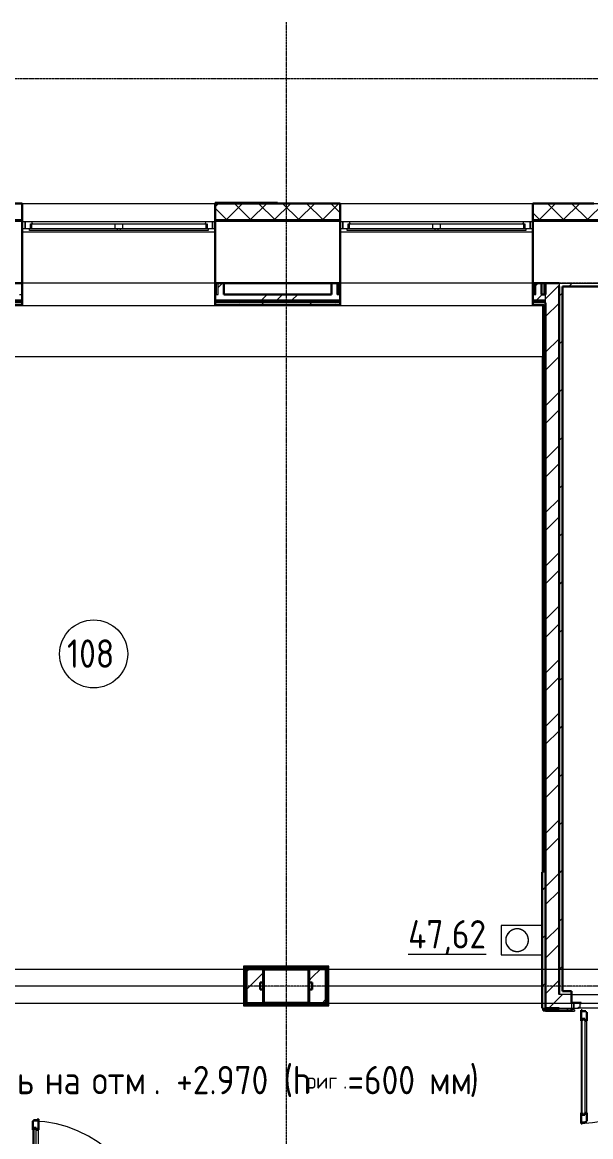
# Model space of a CAD drawing. Header units: millimetres. Extents: x -215207 to 92095, y -30385 to 123050.
# Drawn here: x -197460 to -192451, y -8287 to 1541 of the extents above; entities that cross this region are included whole.
import ezdxf

# ---------------------------------------------------------------- set-up
doc = ezdxf.new("R2010")
doc.units = ezdxf.units.MM
doc.linetypes.add('ADSK_Линия сетки', pattern=[25, 20, -2.5, 0, -2.5])
doc.linetypes.add('ADSK_Сверху', pattern=[4.5, 3, -1.5])
for name, color, linetype, lineweight in [('_ Окна', 7, 'Continuous', 9), ('Аннотация', 7, 'Continuous', 20), ('Двери', 7, 'Continuous', 9), ('Линии', 7, 'Continuous', 9), ('Марки помещений', 7, 'Continuous', 20), ('Несущие колонны', 7, 'Continuous', 20), ('Ограждение', 7, 'Continuous', 9), ('Окна', 7, 'Continuous', 9), ('Оси', 7, 'Continuous', 9), ('Перекрытие', 7, 'Continuous', 20), ('Сантехника', 7, 'Continuous', 20), ('Стены внутренние', 7, 'Continuous', 20), ('Стены наружные', 7, 'Continuous', 20), ('Стены штриховка', 7, 'Continuous', 9)]:
    doc.layers.add(name, color=color, linetype=linetype, lineweight=lineweight)
doc.layers.add('Двери открывание', color=7, linetype='Continuous', lineweight=9, true_color=0xc0c0c0)
doc.styles.add('GOST Common_3', font='GOST_Common.ttf', dxfattribs={"width": 0.9, "height": 2.5})
doc.styles.add('GOST Common_5', font='GOST_Common.ttf', dxfattribs={"width": 0.9, "height": 5})

# ---------------------------------------------------------------- blocks, each defined once
blk = doc.blocks.new('1 этаж 21082025')
at = {"layer": '_ Окна'}
for p, q in [((2500, -31660), (2475, -31660)), ((2475, -31718), (2500, -31718)), ((2500, -31718), (2500, -31660)), ((4175, -31660), (4150, -31660)), ((4150, -31660), (4150, -31718)), ((4150, -31718), (4175, -31718)), ((5300, -31660), (5275, -31660)), ((5275, -31718), (5300, -31718)), ((5300, -31718), (5300, -31660)), ((6975, -31660), (6950, -31660)), ((6950, -31660), (6950, -31718)), ((6950, -31718), (6975, -31718))]:
    blk.add_line(p, q, dxfattribs=at)
at = {"layer": '_ Окна', "lineweight": 18}
for p, q in [((2559.4, -31660), (2500, -31660)), ((2500, -31660), (2500, -31718)), ((2500, -31718), (2538, -31718)), ((2546, -31718), (2546, -31677)), ((2546, -31677), (2558, -31677)), ((2564, -31677), (2559.4, -31660)), ((4090.6, -31660), (4086, -31677)), ((4150, -31660), (4090.6, -31660)), ((4092, -31677), (4104, -31677)), ((4104, -31677), (4104, -31718)), ((4112, -31718), (4150, -31718)), ((4150, -31718), (4150, -31660)), ((5359.4, -31660), (5300, -31660)), ((5300, -31660), (5300, -31718)), ((5300, -31718), (5338, -31718)), ((5346, -31718), (5346, -31677)), ((5346, -31677), (5358, -31677)), ((5364, -31677), (5359.4, -31660)), ((6890.6, -31660), (6886, -31677)), ((6950, -31660), (6890.6, -31660)), ((6892, -31677), (6904, -31677)), ((6904, -31677), (6904, -31718)), ((6912, -31718), (6950, -31718)), ((6950, -31718), (6950, -31660))]:
    blk.add_line(p, q, dxfattribs=at)
at = {"layer": 'Двери'}
for p, q in [((7315, -38545), (7315, -38595)), ((7335, -38545), (7315, -38545)), ((7315, -38595), (7335, -38595)), ((7335, -38595), (7335, -38545)), ((7399, -38545), (7335, -38545)), ((7335, -38545), (7335, -38595)), ((7335, -38595), (7376, -38595)), ((7376, -38595), (7376, -38587)), ((7376, -38587), (7390, -38587)), ((7390, -38587), (7390, -38553)), ((7390, -38553), (7399, -38553)), ((7399, -38553), (7399, -38545)), ((7399, -38707), (7399, -39517)), ((7408, -38689), (7432, -38689)), ((7408, -39535), (7408, -38689)), ((7432, -38689), (7432, -39535)), ((7449, -39517), (7449, -38707)), ((7432, -39535), (7408, -39535)), ((2567, -39667), (2567, -40543)), ((2576, -39649), (2576, -40561)), ((2597, -39649), (2576, -39649)), ((2597, -40561), (2597, -39649)), ((2617, -40543), (2617, -39667))]:
    blk.add_line(p, q, dxfattribs=at)
at = {"layer": 'Двери', "lineweight": 30}
for p, q in [((7407, -38613), (7399, -38613)), ((7399, -38613), (7399, -38707)), ((7407, -38622), (7407, -38613)), ((7441, -38622), (7407, -38622)), ((7441, -38631), (7441, -38622)), ((7408, -38707), (7399, -38707)), ((7408, -38689), (7408, -38707)), ((7432, -38689), (7408, -38689)), ((7432, -38707), (7432, -38689)), ((7449, -38707), (7432, -38707)), ((7449, -38631), (7441, -38631)), ((7449, -38707), (7449, -38631)), ((2575, -39591), (2567, -39591)), ((2567, -39591), (2567, -39667)), ((2609, -39582), (2575, -39582)), ((2575, -39582), (2575, -39591)), ((2617, -39573), (2609, -39573)), ((2609, -39573), (2609, -39582)), ((2617, -39667), (2617, -39573)), ((7399, -39517), (7399, -39611)), ((7408, -39517), (7399, -39517)), ((7407, -39611), (7407, -39602)), ((7407, -39602), (7441, -39602)), ((7408, -39535), (7408, -39517)), ((7432, -39535), (7408, -39535)), ((7432, -39517), (7432, -39535)), ((7449, -39517), (7432, -39517)), ((7441, -39602), (7441, -39593)), ((7441, -39593), (7449, -39593)), ((7449, -39593), (7449, -39517)), ((2576, -39667), (2567, -39667)), ((2576, -39649), (2576, -39667)), ((2597, -39649), (2576, -39649)), ((2597, -39667), (2597, -39649)), ((2617, -39667), (2597, -39667)), ((7399, -39611), (7407, -39611))]:
    blk.add_line(p, q, dxfattribs=at)
at = {"layer": 'Двери открывание'}
for centre, radius, start, end in [((7381, -38613), 998, 271.03345, 0), ((2549, -40637), 1046, 0, 89.01398)]:
    blk.add_arc(centre, radius, start, end, dxfattribs=at)
at = {"layer": 'Линии', "linetype": 'ADSK_Сверху'}
for p, q in [((-625, -38250), (10205, -38250)), ((-625, -38550), (10205, -38550))]:
    blk.add_line(p, q, dxfattribs=at)
at = {"layer": 'Марки помещений'}
blk.add_circle((3103.5, -35470.6), 300, dxfattribs=at)
at = {"layer": 'Несущие колонны', "lineweight": 40}
for p, q in [((4600, -38250), (5000, -38250)), ((4600, -38550), (4600, -38250)), ((5000, -38250), (4600, -38250)), ((4600, -38250), (4600, -38550)), ((5000, -38250), (5000, -38550)), ((5000, -38550), (5000, -38250)), ((5000, -38550), (4600, -38550)), ((4600, -38550), (5000, -38550))]:
    blk.add_line(p, q, dxfattribs=at)
at = {"layer": 'Ограждение'}
for p, q in [((4175, -31750), (2475, -31750)), ((6975, -31750), (5275, -31750)), ((4175, -32200), (2475, -32200)), ((6975, -32200), (5275, -32200)), ((7070, -32200), (7070, -32300)), ((7065, -32400), (-635, -32400)), ((7065, -32400), (-635, -32400)), ((2475, -32400), (2475, -32395)), ((4175, -32400), (2475, -32400)), ((4175, -32395), (4175, -32400)), ((5275, -32400), (5275, -32395)), ((6975, -32400), (5275, -32400)), ((6975, -32395), (6975, -32400)), ((7065, -32850), (-635, -32850)), ((7060, -37395), (7060, -32850)), ((4430, -38230), (4425, -38225)), ((4425, -38225), (4425, -38575)), ((5175, -38225), (4425, -38225)), ((5175, -38225), (5170, -38230)), ((5175, -38575), (5175, -38225)), ((4430, -38570), (4425, -38575)), ((4425, -38575), (5175, -38575)), ((5170, -38570), (5175, -38575)), ((7085, -38620), (7085, -38615)), ((7085, -38620), (7340, -38620)), ((7340, -38610), (7315, -38610)), ((7340, -38610), (7340, -38620))]:
    blk.add_line(p, q, dxfattribs=at)
at = {"layer": 'Ограждение', "linetype": 'Continuous'}
for p, q in [((7060, -32895.3), (7065, -32895.3)), ((7060, -33495.3), (7065, -33495.3)), ((7060, -34095.3), (7065, -34095.3)), ((7060, -34695.3), (7065, -34695.3)), ((7060, -35295.3), (7065, -35295.3)), ((7060, -35895.3), (7065, -35895.3)), ((7060, -36495.3), (7065, -36495.3)), ((7060, -37095.3), (7065, -37095.3)), ((4736, -38230), (4736, -38225)), ((4736, -38575), (4736, -38570)), ((7136, -38620), (7136, -38615))]:
    blk.add_line(p, q, dxfattribs=at)
at = {"layer": 'Окна'}
for p, q in [((2538, -31718), (3310, -31718)), ((2538, -31735), (2538, -31718)), ((3310, -31735), (2538, -31735)), ((2558, -31677), (3290, -31677)), ((2558, -31718), (2558, -31677)), ((4090.6, -31660), (2559.4, -31660)), ((3290, -31677), (3360, -31677)), ((3290, -31677), (3290, -31718)), ((3310, -31718), (3340, -31718)), ((3310, -31718), (3310, -31735)), ((3340, -31735), (3310, -31735)), ((3340, -31718), (4112, -31718)), ((3340, -31735), (3340, -31718)), ((4112, -31735), (3340, -31735)), ((3360, -31677), (4092, -31677)), ((3360, -31718), (3360, -31677)), ((4092, -31677), (4092, -31718)), ((4112, -31718), (4112, -31735)), ((5338, -31718), (6110, -31718)), ((5338, -31735), (5338, -31718)), ((6110, -31735), (5338, -31735)), ((5358, -31677), (6090, -31677)), ((5358, -31718), (5358, -31677)), ((6890.6, -31660), (5359.4, -31660)), ((6090, -31677), (6160, -31677)), ((6090, -31677), (6090, -31718)), ((6110, -31718), (6140, -31718)), ((6110, -31718), (6110, -31735)), ((6140, -31735), (6110, -31735)), ((6140, -31718), (6912, -31718)), ((6140, -31735), (6140, -31718)), ((6912, -31735), (6140, -31735)), ((6160, -31677), (6892, -31677)), ((6160, -31718), (6160, -31677)), ((6892, -31677), (6892, -31718)), ((6912, -31718), (6912, -31735))]:
    blk.add_line(p, q, dxfattribs=at)
at = {"layer": 'Оси', "linetype": 'ADSK_Линия сетки'}
for p, q in [((4800, -29900), (4800, -60626.1)), ((62867.3, -30400), (-14072.3, -30400)), ((62867.3, -32200), (-14072.3, -32200)), ((62867.3, -38400), (-14072.3, -38400))]:
    blk.add_line(p, q, dxfattribs=at)
at = {"layer": 'Перекрытие', "color": 49, "true_color": 0x464646}
for p, q in [((4425, -38400), (-630, -38400)), ((7055, -38400), (5175, -38400))]:
    blk.add_line(p, q, dxfattribs=at)
at = {"layer": 'Сантехника'}
for p, q in [((7055, -37865), (6695, -37865)), ((6695, -37865), (6695, -38125)), ((6753.7, -37936.8), (6751.4, -37940.1)), ((6756.1, -37933.6), (6753.7, -37936.8)), ((6758.6, -37930.5), (6756.1, -37933.6)), ((6761.3, -37927.5), (6758.6, -37930.5)), ((6764, -37924.6), (6761.3, -37927.5)), ((6766.9, -37921.8), (6764, -37924.6)), ((6769.9, -37919.1), (6766.9, -37921.8)), ((6773, -37916.6), (6769.9, -37919.1)), ((6776.1, -37914.2), (6773, -37916.6)), ((6779.4, -37911.9), (6776.1, -37914.2)), ((6782.8, -37909.7), (6779.4, -37911.9)), ((6786.3, -37907.7), (6782.8, -37909.7)), ((6789.8, -37905.8), (6786.3, -37907.7)), ((6793.4, -37904.1), (6789.8, -37905.8)), ((6797.1, -37902.5), (6793.4, -37904.1)), ((6800.8, -37901), (6797.1, -37902.5)), ((6804.6, -37899.7), (6800.8, -37901)), ((6808.4, -37898.6), (6804.6, -37899.7)), ((6812.3, -37897.6), (6808.4, -37898.6)), ((6816.2, -37896.8), (6812.3, -37897.6)), ((6820.1, -37896.1), (6816.2, -37896.8)), ((6824.1, -37895.6), (6820.1, -37896.1)), ((6828.1, -37895.2), (6824.1, -37895.6)), ((6832.1, -37895), (6828.1, -37895.2)), ((6836.1, -37895), (6832.1, -37895)), ((6840.1, -37895.1), (6836.1, -37895)), ((6844.1, -37895.4), (6840.1, -37895.1)), ((6848, -37895.9), (6844.1, -37895.4)), ((6852, -37896.5), (6848, -37895.9)), ((6855.9, -37897.2), (6852, -37896.5)), ((6859.8, -37898.1), (6855.9, -37897.2)), ((6863.7, -37899.2), (6859.8, -37898.1)), ((6867.5, -37900.4), (6863.7, -37899.2)), ((6871.2, -37901.8), (6867.5, -37900.4)), ((6874.9, -37903.3), (6871.2, -37901.8)), ((6878.6, -37905), (6874.9, -37903.3)), ((6882.1, -37906.8), (6878.6, -37905)), ((6885.6, -37908.8), (6882.1, -37906.8)), ((6889, -37910.9), (6885.6, -37908.8)), ((6892.4, -37913.1), (6889, -37910.9)), ((6895.6, -37915.4), (6892.4, -37913.1)), ((6898.7, -37917.9), (6895.6, -37915.4)), ((6901.7, -37920.5), (6898.7, -37917.9)), ((6904.7, -37923.3), (6901.7, -37920.5)), ((6907.5, -37926.1), (6904.7, -37923.3)), ((6910.2, -37929.1), (6907.5, -37926.1)), ((6912.8, -37932.1), (6910.2, -37929.1)), ((6915.2, -37935.3), (6912.8, -37932.1)), ((6917.5, -37938.5), (6915.2, -37935.3)), ((6919.7, -37941.9), (6917.5, -37938.5)), ((6735.2, -37988.8), (6735, -37992.8)), ((6735, -37992.8), (6735, -37995)), ((6735, -37995), (6735.1, -37999)), ((6735.1, -37999), (6735.3, -38003)), ((6735.5, -37984.9), (6735.2, -37988.8)), ((6735.3, -38003), (6735.7, -38007)), ((6736, -37980.9), (6735.5, -37984.9)), ((6735.7, -38007), (6736.3, -38010.9)), ((6736.6, -37976.9), (6736, -37980.9)), ((6736.3, -38010.9), (6737, -38014.9)), ((6737.4, -37973), (6736.6, -37976.9)), ((6737, -38014.9), (6737.9, -38018.8)), ((6738.4, -37969.1), (6737.4, -37973)), ((6737.9, -38018.8), (6738.9, -38022.6)), ((6739.5, -37965.3), (6738.4, -37969.1)), ((6738.9, -38022.6), (6740.1, -38026.5)), ((6740.8, -37961.5), (6739.5, -37965.3)), ((6740.1, -38026.5), (6741.4, -38030.2)), ((6742.2, -37957.8), (6740.8, -37961.5)), ((6741.4, -38030.2), (6742.9, -38033.9)), ((6743.8, -37954.1), (6742.2, -37957.8)), ((6742.9, -38033.9), (6744.5, -38037.6)), ((6745.5, -37950.5), (6743.8, -37954.1)), ((6747.3, -37946.9), (6745.5, -37950.5)), ((6749.3, -37943.4), (6747.3, -37946.9)), ((6751.4, -37940.1), (6749.3, -37943.4)), ((6921.8, -37945.3), (6919.7, -37941.9)), ((6923.7, -37948.8), (6921.8, -37945.3)), ((6925.5, -37952.4), (6923.7, -37948.8)), ((6924.5, -38039.5), (6926.2, -38035.9)), ((6927.1, -37956.1), (6925.5, -37952.4)), ((6926.2, -38035.9), (6927.8, -38032.2)), ((6928.6, -37959.8), (6927.1, -37956.1)), ((6927.8, -38032.2), (6929.2, -38028.5)), ((6929.9, -37963.5), (6928.6, -37959.8)), ((6929.2, -38028.5), (6930.5, -38024.7)), ((6931.1, -37967.4), (6929.9, -37963.5)), ((6930.5, -38024.7), (6931.6, -38020.9)), ((6932.1, -37971.2), (6931.1, -37967.4)), ((6931.6, -38020.9), (6932.6, -38017)), ((6933, -37975.1), (6932.1, -37971.2)), ((6932.6, -38017), (6933.4, -38013.1)), ((6933.7, -37979.1), (6933, -37975.1)), ((6933.4, -38013.1), (6934, -38009.1)), ((6934.3, -37983), (6933.7, -37979.1)), ((6934, -38009.1), (6934.5, -38005.1)), ((6934.7, -37987), (6934.3, -37983)), ((6934.5, -38005.1), (6934.8, -38001.2)), ((6934.9, -37991), (6934.7, -37987)), ((6934.8, -38001.2), (6935, -37997.2)), ((6935, -37995), (6934.9, -37991)), ((6935, -37997.2), (6935, -37995)), ((6695, -38125), (7055, -38125)), ((6744.5, -38037.6), (6746.3, -38041.2)), ((6746.3, -38041.2), (6748.2, -38044.7)), ((6748.2, -38044.7), (6750.3, -38048.1)), ((6750.3, -38048.1), (6752.5, -38051.5)), ((6752.5, -38051.5), (6754.8, -38054.7)), ((6754.8, -38054.7), (6757.2, -38057.9)), ((6757.2, -38057.9), (6759.8, -38060.9)), ((6759.8, -38060.9), (6762.5, -38063.9)), ((6762.5, -38063.9), (6765.3, -38066.7)), ((6765.3, -38066.7), (6768.3, -38069.5)), ((6768.3, -38069.5), (6771.3, -38072.1)), ((6771.3, -38072.1), (6774.4, -38074.6)), ((6774.4, -38074.6), (6777.6, -38076.9)), ((6777.6, -38076.9), (6781, -38079.1)), ((6781, -38079.1), (6784.4, -38081.2)), ((6784.4, -38081.2), (6787.9, -38083.2)), ((6787.9, -38083.2), (6791.4, -38085)), ((6791.4, -38085), (6795.1, -38086.7)), ((6795.1, -38086.7), (6798.8, -38088.2)), ((6798.8, -38088.2), (6802.5, -38089.6)), ((6802.5, -38089.6), (6806.3, -38090.8)), ((6806.3, -38090.8), (6810.2, -38091.9)), ((6810.2, -38091.9), (6814.1, -38092.8)), ((6814.1, -38092.8), (6818, -38093.5)), ((6818, -38093.5), (6822, -38094.1)), ((6822, -38094.1), (6825.9, -38094.6)), ((6825.9, -38094.6), (6829.9, -38094.9)), ((6829.9, -38094.9), (6833.9, -38095)), ((6833.9, -38095), (6837.9, -38095)), ((6837.9, -38095), (6841.9, -38094.8)), ((6841.9, -38094.8), (6845.9, -38094.4)), ((6845.9, -38094.4), (6849.9, -38093.9)), ((6849.9, -38093.9), (6853.8, -38093.2)), ((6853.8, -38093.2), (6857.7, -38092.4)), ((6857.7, -38092.4), (6861.6, -38091.4)), ((6861.6, -38091.4), (6865.4, -38090.3)), ((6865.4, -38090.3), (6869.2, -38089)), ((6869.2, -38089), (6872.9, -38087.5)), ((6872.9, -38087.5), (6876.6, -38085.9)), ((6876.6, -38085.9), (6880.2, -38084.2)), ((6880.2, -38084.2), (6883.7, -38082.3)), ((6883.7, -38082.3), (6887.2, -38080.3)), ((6887.2, -38080.3), (6890.6, -38078.1)), ((6890.6, -38078.1), (6893.9, -38075.8)), ((6893.9, -38075.8), (6897, -38073.4)), ((6897, -38073.4), (6900.1, -38070.9)), ((6900.1, -38070.9), (6903.1, -38068.2)), ((6903.1, -38068.2), (6906, -38065.4)), ((6906, -38065.4), (6908.7, -38062.5)), ((6908.7, -38062.5), (6911.4, -38059.5)), ((6911.4, -38059.5), (6913.9, -38056.4)), ((6913.9, -38056.4), (6916.3, -38053.2)), ((6916.3, -38053.2), (6918.6, -38049.9)), ((6918.6, -38049.9), (6920.7, -38046.6)), ((6920.7, -38046.6), (6922.7, -38043.1)), ((6922.7, -38043.1), (6924.5, -38039.5))]:
    blk.add_line(p, q, dxfattribs=at)
for start, end in [(0, 180), (180, 0)]:
    blk.add_arc((6835, -37995), 100, start, end, dxfattribs=at)
at = {"layer": 'Стены внутренние', "lineweight": 30}
for p, q in [((2475, -31498), (1375, -31498)), ((2475, -31640), (2475, -31498)), ((5275, -31498), (4175, -31498)), ((4175, -31498), (4175, -31640)), ((5275, -31640), (5275, -31498)), ((7510, -31498), (6975, -31498)), ((6975, -31498), (6975, -31640)), ((2475, -31650), (1375, -31650)), ((2475, -32200), (2475, -31650)), ((5275, -31650), (4175, -31650)), ((4175, -31650), (4175, -32200)), ((5275, -32200), (5275, -31650)), ((8045, -31650), (6975, -31650)), ((6975, -31650), (6975, -32200)), ((4250, -32200), (5200, -32200)), ((7050, -32200), (7085, -32200))]:
    blk.add_line(p, q, dxfattribs=at)
at = {"layer": 'Стены внутренние'}
for p, q in [((2475, -31498), (4175, -31498)), ((5275, -31498), (6975, -31498)), ((6973, -31650), (6975, -31650)), ((7205, -32200), (8045, -32200))]:
    blk.add_line(p, q, dxfattribs=at)
at = {"layer": 'Стены внутренние', "linetype": 'Continuous', "lineweight": 9}
for p, q in [((4177, -31524.4), (4201.4, -31500)), ((4274.9, -31640), (4177, -31542.1)), ((4273.6, -31640), (4413.6, -31500)), ((4487.1, -31640), (4347.1, -31500)), ((4485.7, -31640), (4625.7, -31500)), ((4699.2, -31640), (4559.2, -31500)), ((4651.8, -31498), (4650.6, -31500)), ((4697.8, -31640), (4837.8, -31500)), ((4734.8, -31500), (4733.7, -31498)), ((4911.3, -31640), (4771.3, -31500)), ((4909.9, -31640), (5049.9, -31500)), ((5123.5, -31640), (4983.5, -31500)), ((5122.1, -31640), (5262.1, -31500)), ((5273, -31577.4), (5195.6, -31500)), ((6977, -31534.6), (6975, -31538)), ((7031.3, -31640), (7171.3, -31500)), ((7244.8, -31640), (7104.8, -31500)), ((7198.5, -31500), (7197.3, -31498)), ((7243.4, -31640), (7383.4, -31500)), ((7456.9, -31640), (7316.9, -31500)), ((7455.5, -31640), (7595.5, -31500)), ((7032.7, -31640), (6977, -31584.3))]:
    blk.add_line(p, q, dxfattribs=at)
at = {"layer": 'Стены наружные', "lineweight": 30}
for p, q in [((4725, -31493), (4175, -31493)), ((4175, -31493), (4175, -31498)), ((4725, -31498), (4725, -31493)), ((2475, -31650), (2475, -31640)), ((4175, -31640), (4175, -31650)), ((5275, -31650), (5275, -31640)), ((6975, -31640), (6975, -31650)), ((2475, -32200), (2400, -32200)), ((2475, -32395), (2475, -32200)), ((4175, -32200), (4175, -32395)), ((4250, -32200), (4175, -32200)), ((4250, -32300), (4250, -32200)), ((5200, -32200), (5200, -32300)), ((5275, -32200), (5200, -32200)), ((5275, -32395), (5275, -32200)), ((6975, -32200), (6975, -32395)), ((7050, -32200), (6975, -32200)), ((7050, -32300), (7050, -32200)), ((7085, -32200), (7085, -32300)), ((7205, -32200), (7085, -32200)), ((7205, -38475), (7205, -32230)), ((7235, -32230), (8045, -32230)), ((7235, -38445), (7235, -32230)), ((5200, -32300), (4250, -32300)), ((7085, -32300), (7050, -32300)), ((1375, -32395), (2475, -32395)), ((4175, -32395), (5275, -32395)), ((6975, -32395), (7065, -32395)), ((7065, -32395), (7065, -37395)), ((7070, -32390), (7070, -37395)), ((7085, -38595), (7085, -32375)), ((7055, -37395), (7055, -38595)), ((7065, -37395), (7055, -37395)), ((5170, -38230), (4430, -38230)), ((4430, -38230), (4430, -38570)), ((5170, -38570), (5170, -38230)), ((5165, -38235), (4435, -38235)), ((4435, -38235), (4435, -38565)), ((5000, -38250), (4450, -38250)), ((4450, -38250), (4450, -38550)), ((4600, -38370), (4600, -38250)), ((5150, -38250), (5000, -38250)), ((5000, -38250), (5000, -38370)), ((5150, -38550), (5150, -38250)), ((5165, -38565), (5165, -38235)), ((4570, -38430), (4570, -38370)), ((4570, -38370), (4600, -38370)), ((4600, -38430), (4570, -38430)), ((4600, -38550), (4600, -38430)), ((5000, -38370), (5030, -38370)), ((5030, -38430), (5000, -38430)), ((5000, -38430), (5000, -38550)), ((5030, -38370), (5030, -38430)), ((7315, -38445), (7235, -38445)), ((7315, -38545), (7315, -38445)), ((4430, -38570), (5170, -38570)), ((4435, -38565), (5165, -38565)), ((4450, -38550), (5000, -38550)), ((5000, -38550), (5150, -38550)), ((7055, -38595), (7065, -38595)), ((7065, -38595), (7065, -38615)), ((7065, -38615), (7315, -38615)), ((7070, -38595), (7070, -38610)), ((7085, -38610), (7070, -38610)), ((7077.5, -38595), (7077.5, -38610)), ((7085, -38595), (7085, -38610)), ((7085, -38595), (7205, -38595)), ((7315, -38615), (7315, -38595))]:
    blk.add_line(p, q, dxfattribs=at)
at = {"layer": 'Стены наружные', "linetype": 'Continuous', "lineweight": 9}
for p, q in [((4380.5, -31495.9), (4378.8, -31493)), ((4654.6, -31493), (4651.8, -31498)), ((4200, -32238.1), (4238.1, -32200)), ((7000, -32221.5), (7021.5, -32200)), ((7085, -32338.8), (7205, -32218.8)), ((7289.8, -32230), (7319.8, -32200)), ((4581.6, -32350), (4631.6, -32300)), ((4716.5, -32350), (4766.5, -32300)), ((4851.4, -32350), (4901.4, -32300)), ((7006.5, -32350), (7056.5, -32300)), ((7205, -32314.8), (7235, -32284.8)), ((4175, -32374.9), (4187.4, -32362.5)), ((4187.4, -32362.5), (4199.9, -32350)), ((4225.7, -32395), (4230.7, -32390)), ((4296.4, -32395), (4301.4, -32390)), ((4367.1, -32395), (4372.1, -32390)), ((4387.1, -32375), (4399.6, -32362.5)), ((4399.6, -32362.5), (4412.1, -32350)), ((4437.8, -32395), (4442.8, -32390)), ((4508.5, -32395), (4513.5, -32390)), ((4579.2, -32395), (4584.2, -32390)), ((4584.2, -32390), (4599.2, -32375)), ((4599.2, -32375), (4611.7, -32362.5)), ((4611.7, -32362.5), (4624.2, -32350)), ((4649.9, -32395), (4654.9, -32390)), ((4720.6, -32395), (4725.6, -32390)), ((4791.3, -32395), (4796.3, -32390)), ((4811.3, -32375), (4823.8, -32362.5)), ((4823.8, -32362.5), (4836.3, -32350)), ((4862.1, -32395), (4867.1, -32390)), ((4932.8, -32395), (4937.8, -32390)), ((5003.5, -32395), (5008.5, -32390)), ((5008.5, -32390), (5023.5, -32375)), ((5023.5, -32375), (5036, -32362.5)), ((5036, -32362.5), (5048.5, -32350)), ((5074.2, -32395), (5079.2, -32390)), ((5144.9, -32395), (5149.9, -32390)), ((5215.6, -32395), (5220.6, -32390)), ((5235.6, -32375), (5248.1, -32362.5)), ((5248.1, -32362.5), (5260.6, -32350)), ((6983.4, -32395), (6988.4, -32390)), ((7054.1, -32395), (7059.1, -32390)), ((7070, -32449.8), (7085, -32434.8)), ((7085, -32496), (7205, -32376)), ((7065, -32454.8), (7070, -32449.8)), ((7065, -32525.5), (7070, -32520.5)), ((7065, -32596.2), (7070, -32591.2)), ((7065, -32666.9), (7070, -32661.9)), ((7085, -32810.3), (7205, -32690.3)), ((7205, -32739.1), (7235, -32709.1)), ((7065, -32737.6), (7070, -32732.6)), ((7065, -32808.3), (7070, -32803.3)), ((7065, -32879.1), (7070, -32874.1)), ((7070, -32874.1), (7085, -32859.1)), ((7085, -32967.4), (7205, -32847.4)), ((7065, -32949.8), (7070, -32944.8)), ((7065, -33020.5), (7070, -33015.5)), ((7065, -33091.2), (7070, -33086.2)), ((7065, -33161.9), (7070, -33156.9)), ((7085, -33281.7), (7205, -33161.7)), ((7205, -33163.3), (7235, -33133.3)), ((7065, -33232.6), (7070, -33227.6)), ((7065, -33303.3), (7070, -33298.3)), ((7070, -33298.3), (7085, -33283.3)), ((7085, -33438.9), (7205, -33318.9)), ((7065, -33374), (7070, -33369)), ((7065, -33444.7), (7070, -33439.7)), ((7065, -33515.5), (7070, -33510.5)), ((7065, -33586.2), (7070, -33581.2)), ((7205, -33587.6), (7235, -33557.6)), ((7065, -33656.9), (7070, -33651.9)), ((7070, -33722.6), (7085, -33707.6)), ((7085, -33753.2), (7205, -33633.2)), ((7065, -33727.6), (7070, -33722.6)), ((7065, -33798.3), (7070, -33793.3)), ((7085, -33910.4), (7205, -33790.4)), ((7065, -33869), (7070, -33864)), ((7065, -33939.7), (7070, -33934.7)), ((7065, -34010.4), (7070, -34005.4)), ((7205, -34011.9), (7235, -33981.9)), ((7065, -34081.1), (7070, -34076.1)), ((7085, -34224.7), (7205, -34104.7)), ((7065, -34151.9), (7070, -34146.9)), ((7070, -34146.9), (7085, -34131.9)), ((7065, -34222.6), (7070, -34217.6)), ((7065, -34293.3), (7070, -34288.3)), ((7085, -34381.8), (7205, -34261.8)), ((7065, -34364), (7070, -34359)), ((7065, -34434.7), (7070, -34429.7)), ((7205, -34436.1), (7235, -34406.1)), ((7065, -34505.4), (7070, -34500.4)), ((7065, -34576.1), (7070, -34571.1)), ((7070, -34571.1), (7085, -34556.1)), ((7085, -34696.1), (7205, -34576.1)), ((7065, -34646.8), (7070, -34641.8)), ((7065, -34717.5), (7070, -34712.5)), ((7065, -34788.2), (7070, -34783.2)), ((7085, -34853.3), (7205, -34733.3)), ((7065, -34859), (7070, -34854)), ((7205, -34860.4), (7235, -34830.4)), ((7065, -34929.7), (7070, -34924.7)), ((7070, -34995.4), (7085, -34980.4)), ((7065, -35000.4), (7070, -34995.4)), ((7065, -35071.1), (7070, -35066.1)), ((7085, -35167.6), (7205, -35047.6)), ((7065, -35141.8), (7070, -35136.8)), ((7065, -35212.5), (7070, -35207.5)), ((7065, -35283.2), (7070, -35278.2)), ((7085, -35324.7), (7205, -35204.7)), ((7205, -35284.6), (7235, -35254.6)), ((7065, -35353.9), (7070, -35348.9)), ((7065, -35424.6), (7070, -35419.6)), ((7070, -35419.6), (7085, -35404.6)), ((7065, -35495.4), (7070, -35490.4)), ((7065, -35566.1), (7070, -35561.1)), ((7085, -35639.1), (7205, -35519.1)), ((7065, -35636.8), (7070, -35631.8)), ((7085, -35796.2), (7205, -35676.2)), ((7065, -35707.5), (7070, -35702.5)), ((7065, -35778.2), (7070, -35773.2)), ((7205, -35708.9), (7235, -35678.9)), ((7065, -35848.9), (7070, -35843.9)), ((7070, -35843.9), (7085, -35828.9)), ((7065, -35919.6), (7070, -35914.6)), ((7065, -35990.3), (7070, -35985.3)), ((7065, -36061), (7070, -36056)), ((7085, -36110.5), (7205, -35990.5)), ((7065, -36131.8), (7070, -36126.8)), ((7085, -36267.7), (7205, -36147.7)), ((7205, -36133.2), (7235, -36103.2)), ((7065, -36202.5), (7070, -36197.5)), ((7065, -36273.2), (7070, -36268.2)), ((7065, -36343.9), (7070, -36338.9)), ((7065, -36414.6), (7070, -36409.6)), ((7085, -36582), (7205, -36462)), ((7065, -36485.3), (7070, -36480.3)), ((7065, -36556), (7070, -36551)), ((7205, -36557.4), (7235, -36527.4)), ((7065, -36626.7), (7070, -36621.7)), ((7085, -36739.1), (7205, -36619.1)), ((7065, -36697.4), (7070, -36692.4)), ((7065, -36768.1), (7070, -36763.1)), ((7065, -36838.9), (7070, -36833.9)), ((7065, -36909.6), (7070, -36904.6)), ((7085, -37053.4), (7205, -36933.4)), ((7205, -36981.7), (7235, -36951.7)), ((7065, -36980.3), (7070, -36975.3)), ((7065, -37051), (7070, -37046)), ((7065, -37121.7), (7070, -37116.7)), ((7085, -37210.6), (7205, -37090.6)), ((7065, -37192.4), (7070, -37187.4)), ((7065, -37263.1), (7070, -37258.1)), ((7065, -37333.8), (7070, -37328.8)), ((7085, -37524.9), (7205, -37404.9)), ((7205, -37406), (7235, -37376)), ((7055, -37556), (7085, -37526)), ((7085, -37682.1), (7205, -37562.1)), ((7205, -37830.2), (7235, -37800.2)), ((7085, -37996.4), (7205, -37876.4)), ((7055, -37980.2), (7085, -37950.2)), ((7085, -38153.5), (7205, -38033.5)), ((4466.8, -38235), (4471.8, -38230)), ((4537.5, -38235), (4542.5, -38230)), ((4608.2, -38235), (4613.2, -38230)), ((4678.9, -38235), (4683.9, -38230)), ((4749.6, -38235), (4754.6, -38230)), ((4820.3, -38235), (4825.3, -38230)), ((4891, -38235), (4896, -38230)), ((4961.8, -38235), (4966.8, -38230)), ((5032.5, -38235), (5037.5, -38230)), ((5103.2, -38235), (5108.2, -38230)), ((7205, -38254.5), (7235, -38224.5)), ((4430, -38271.8), (4435, -38266.8)), ((4450, -38274.1), (4474.1, -38250)), ((4451.2, -38430), (4570, -38311.2)), ((4570, -38311.2), (4600, -38281.2)), ((4663.9, -38250), (4678.9, -38235)), ((5000, -38352.7), (5030, -38322.7)), ((5030, -38322.7), (5102.7, -38250)), ((5088.2, -38250), (5103.2, -38235)), ((5165, -38243.9), (5170, -38238.9)), ((5165, -38314.6), (5170, -38309.6)), ((4430, -38342.5), (4435, -38337.5)), ((4430, -38413.2), (4435, -38408.2)), ((4450, -38431.2), (4451.2, -38430)), ((5165, -38385.3), (5170, -38380.3)), ((7055, -38404.5), (7085, -38374.5)), ((7085, -38467.8), (7205, -38347.8)), ((4430, -38483.9), (4435, -38478.9)), ((4435, -38478.9), (4450, -38463.9)), ((5117, -38550), (5150, -38517)), ((5165, -38456), (5170, -38451)), ((5165, -38526.7), (5170, -38521.7)), ((7115, -38595), (7205, -38505)), ((7205, -38505), (7235, -38475)), ((4430, -38554.6), (4435, -38549.6)), ((4485.3, -38570), (4490.3, -38565)), ((4556, -38570), (4561, -38565)), ((4626.8, -38570), (4631.8, -38565)), ((4697.5, -38570), (4702.5, -38565)), ((4768.2, -38570), (4773.2, -38565)), ((4773.2, -38565), (4788.2, -38550)), ((4838.9, -38570), (4843.9, -38565)), ((4909.6, -38570), (4914.6, -38565)), ((4980.3, -38570), (4985.3, -38565)), ((5051, -38570), (5056, -38565)), ((5121.7, -38570), (5126.7, -38565)), ((7065, -38606.6), (7070, -38601.6)), ((7127.3, -38615), (7132.3, -38610)), ((7198, -38615), (7203, -38610)), ((7268.8, -38615), (7273.8, -38610)), ((7273.8, -38610), (7288.8, -38595))]:
    blk.add_line(p, q, dxfattribs=at)
at = {"layer": 'Стены наружные'}
for p, q in [((7315, -38475), (8445, -38475)), ((8384, -38595), (7376, -38595))]:
    blk.add_line(p, q, dxfattribs=at)
at = {"layer": 'Стены штриховка'}
for p, q in [((5273, -31500), (4177, -31500)), ((4177, -31640), (4177, -31500)), ((5273, -31500), (5273, -31640)), ((8043, -31500), (6977, -31500)), ((6977, -31640), (6977, -31500)), ((1375, -31640), (2475, -31640)), ((4175, -31640), (5275, -31640)), ((6975, -31640), (8045, -31640)), ((4187.5, -32300), (4187.5, -32200)), ((4200, -32300), (4200, -32200)), ((5250, -32300), (5250, -32200)), ((5262.5, -32300), (5262.5, -32200)), ((6987.5, -32300), (6987.5, -32200)), ((7000, -32300), (7000, -32200)), ((7205, -32200), (7205, -32230)), ((2450, -32300), (2475, -32300)), ((4175, -32300), (4200, -32300)), ((5250, -32300), (5275, -32300)), ((6975, -32300), (7000, -32300)), ((7085, -32375), (7085, -32300)), ((2475, -32350), (1375, -32350)), ((2475, -32362.5), (1375, -32362.5)), ((2475, -32375), (1375, -32375)), ((1375, -32390), (2475, -32390)), ((5275, -32350), (4175, -32350)), ((5275, -32362.5), (4175, -32362.5)), ((5275, -32375), (4175, -32375)), ((4175, -32390), (5275, -32390)), ((7085, -32350), (6975, -32350)), ((7085, -32362.5), (6975, -32362.5)), ((7085, -32375), (6975, -32375)), ((6975, -32390), (7070, -32390)), ((7070, -35895), (7085, -35895)), ((7085, -37395), (7065, -37395)), ((7315, -38475), (7205, -38475)), ((7065, -38595), (7085, -38595)), ((7085, -38610), (7315, -38610)), ((7205, -38595), (7315, -38595))]:
    blk.add_line(p, q, dxfattribs=at)
at = {"layer": 'Аннотация', "width": 0.9}
for s, height, style, p in [('Ригель', 250, 'GOST Common_3', (1613.2, -39354.3)), ('. +2.970 (h', 250, 'GOST Common_3', (3631.3, -39354.3)), ('=600', 250, 'GOST Common_3', (5339.9, -39354.3)), (')', 250, 'GOST Common_3', (6417.4, -39354.3)), ('на', 250, 'GOST Common_3', (2672.9, -39354.3)), ('отм', 250, 'GOST Common_3', (3089.6, -39354.3)), ('риг', 138.75, 'GOST Common_5', (4980.8, -39305)), ('мм', 250, 'GOST Common_3', (6060.2, -39354.3)), ('.', 138.8, 'GOST Common_5', (5302.3, -39305))]:
    blk.add_text(s, height=height, dxfattribs=dict(at, style=style)).set_placement(p)
at = {"layer": 'Марки помещений', "style": 'GOST Common_3', "width": 0.9}
for s, p in [('108', (2868.6, -35592.8)), ('%%U47,62', (5874.7, -38068.3))]:
    blk.add_text(s, height=250, dxfattribs=at).set_placement(p)

msp = doc.modelspace()

# ---------------------------------------------------------------- block references
msp.add_blockref('1 этаж 21082025', (-199934.8, 31441.4))

doc.saveas('drawing.dxf')
